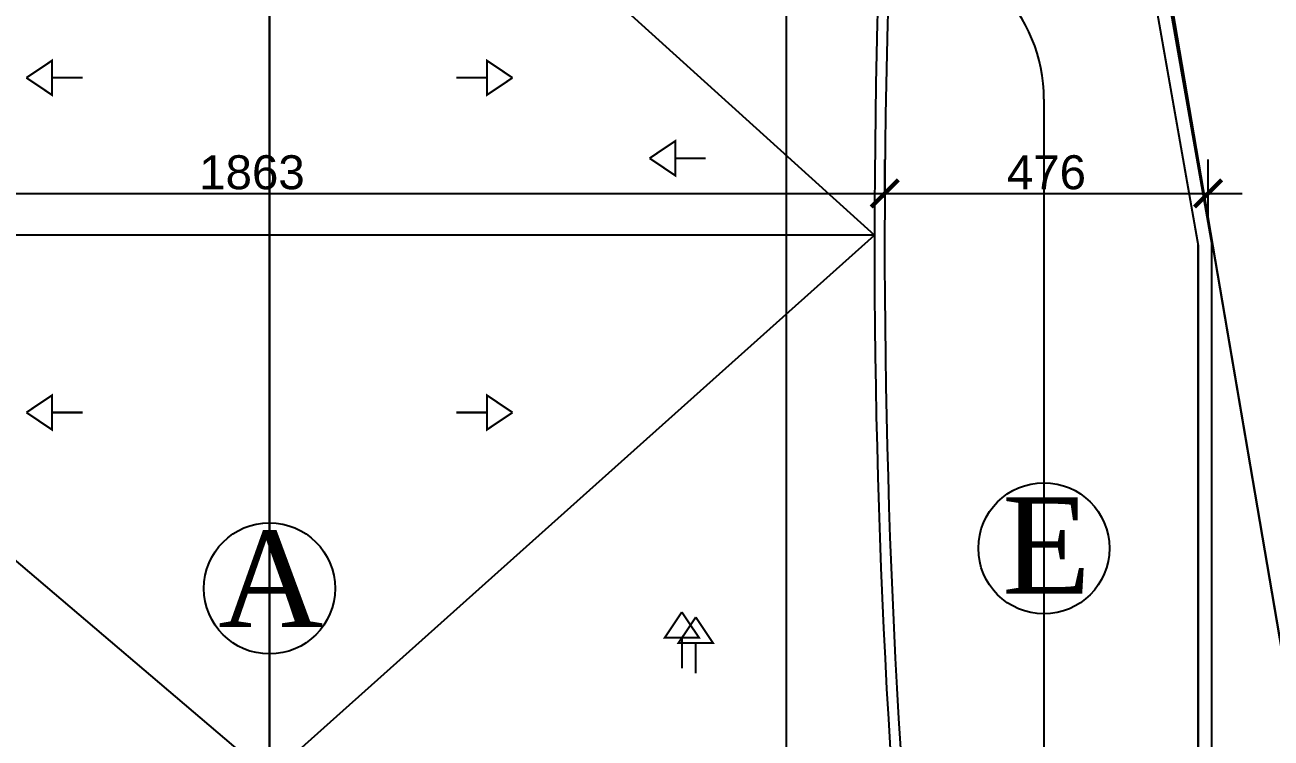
# Model space of a CAD drawing. Extents: x 250879 to 348495, y -51522 to -9360.
# Drawn here: x 263966 to 265801, y -22433 to -21383 of the extents above; entities that cross this region are included whole.
import ezdxf

# ---------------------------------------------------------------- set-up
doc = ezdxf.new("R2010")
doc.units = 0
doc.layers.get('0').update_dxf_attribs({"linetype": 'CONTINUOUS'})
doc.layers.get('DEFPOINTS').update_dxf_attribs({"color": 9, "linetype": 'CONTINUOUS'})
for name, color, linetype in [('AXIS', 1, 'CONTINUOUS'), ('FURNITURE', 4, 'CONTINUOUS'), ('TEXT', 3, 'CONTINUOUS'), ('WALL', 7, 'CONTINUOUS')]:
    doc.layers.add(name, color=color, linetype=linetype)
doc.styles.add('STYLE1', font='sanss___.ttf', dxfattribs={"height": 50})
doc.styles.add('style2', font='romantic.ttf', dxfattribs={"height": 50})
doc.dimstyles.new('style1', dxfattribs={"dimtxt": 50, "dimasz": 40, "dimexe": 50, "dimexo": 3, "dimgap": 5, "dimtad": 1, "dimdec": 0, "dimdsep": 46, "dimtxsty": 'STYLE1', "dimblk1": 'ARCHTICK', "dimblk2": 'ARCHTICK', "dimsah": 1, "dimcen": 2.5, "dimdle": 50, "dimclrd": 3, "dimclre": 3, "dimclrt": 3, "dimadec": 0, "dimazin": 0, "dimtfac": 1, "dimtdec": 0, "dimtmove": 2, "dimatfit": 2, "dimldrblk": 'ARCHTICK', "dimfxl": 1, "dimtolj": 1, "dimtzin": 0, "dimarcsym": 0})

# ---------------------------------------------------------------- blocks, each defined once
blk = doc.blocks.new('_ARCHTICK')
at = {"color": 0, "linetype": 'ByBlock', "const_width": 0.15}
blk.add_lwpolyline([(-0.5, -0.5), (0.5, 0.5)], dxfattribs=at)
blk = doc.blocks.new('*D1117')
at = {"layer": 'DEFPOINTS', "color": 0, "transparency": 16777216}
for p in [(265631, -20024), (265497.6, -20046.8), (266031.7, -23177.3)]:
    blk.add_point(p, dxfattribs=at)
at = {"layer": 'WALL', "color": 3, "lineweight": -2, "transparency": 16777216}
for p, q in [((266173.5, -23203.9), (265622.6, -19974.7)), ((265500.6, -20046.3), (265680.3, -20015.6)), ((266034.6, -23176.8), (266214.4, -23146.2))]:
    blk.add_line(p, q, dxfattribs=at)
at = {"layer": 'WALL', "color": 3, "lineweight": -2, "transparency": 16777216, "xscale": 40, "yscale": 40, "zscale": 40}
for p, rotation in [((265631, -20024), 99.68081920431923), ((266165.1, -23154.6), 279.6808192043192)]:
    blk.add_blockref('_ARCHTICK', p, dxfattribs=dict(at, rotation=rotation))
at = {"layer": 'WALL', "color": 3, "transparency": 16777216, "insert": (265928.4, -21584.1), "char_height": 50, "attachment_point": 5, "rotation": 279.6808, "style": 'STYLE1'}
blk.add_mtext('\\A1;3176', dxfattribs=at)
blk = doc.blocks.new('*D1358')
at = {"layer": 'DEFPOINTS', "color": 0, "transparency": 16777216}
for p in [(263369.1, -21631.4), (265232.5, -21631.4), (265232.5, -21640.8)]:
    blk.add_point(p, dxfattribs=at)
at = {"layer": 'WALL', "color": 3, "lineweight": -2, "transparency": 16777216}
for p, q in [((263369.1, -21628.4), (263369.1, -21581.4)), ((265232.5, -21637.8), (265232.5, -21581.4)), ((263319.1, -21631.4), (265282.5, -21631.4))]:
    blk.add_line(p, q, dxfattribs=at)
at = {"layer": 'WALL', "color": 3, "lineweight": -2, "transparency": 16777216, "xscale": 40, "yscale": 40, "zscale": 40, "rotation": 180}
blk.add_blockref('_ARCHTICK', (263369.1, -21631.4), dxfattribs=at)
at = {"layer": 'WALL', "color": 3, "lineweight": -2, "transparency": 16777216, "xscale": 40, "yscale": 40, "zscale": 40}
blk.add_blockref('_ARCHTICK', (265232.5, -21631.4), dxfattribs=at)
at = {"layer": 'WALL', "color": 3, "transparency": 16777216, "insert": (264300.8, -21600.6), "char_height": 50, "attachment_point": 5, "style": 'STYLE1'}
blk.add_mtext('\\A1;1863', dxfattribs=at)
blk = doc.blocks.new('*D1359')
at = {"layer": 'DEFPOINTS', "color": 0, "transparency": 16777216}
for p in [(265708.6, -21631.4), (265232.5, -21640.8), (265708.6, -21668.7)]:
    blk.add_point(p, dxfattribs=at)
at = {"layer": 'WALL', "color": 3, "lineweight": -2, "transparency": 16777216}
for p, q in [((265232.5, -21637.8), (265232.5, -21581.4)), ((265708.6, -21665.7), (265708.6, -21581.4)), ((265182.5, -21631.4), (265758.6, -21631.4))]:
    blk.add_line(p, q, dxfattribs=at)
at = {"layer": 'WALL', "color": 3, "lineweight": -2, "transparency": 16777216, "xscale": 40, "yscale": 40, "zscale": 40, "rotation": 180}
blk.add_blockref('_ARCHTICK', (265232.5, -21631.4), dxfattribs=at)
at = {"layer": 'WALL', "color": 3, "lineweight": -2, "transparency": 16777216, "xscale": 40, "yscale": 40, "zscale": 40}
blk.add_blockref('_ARCHTICK', (265708.6, -21631.4), dxfattribs=at)
at = {"layer": 'WALL', "color": 3, "transparency": 16777216, "insert": (265470.6, -21600.6), "char_height": 50, "attachment_point": 5, "style": 'STYLE1'}
blk.add_mtext('\\A1;476', dxfattribs=at)

msp = doc.modelspace()

# ---------------------------------------------------------------- linework, layer by layer
at = {"layer": 'AXIS'}
for p, q in [((264326.5573, -23521.4071), (264326.5573, -19618.40258)), ((265087.19364, -19874.39208), (265087.19364, -23524.12587)), ((264326.5573, -23542.33113), (264326.5573, -20072.36703))]:
    msp.add_line(p, q, dxfattribs=at)
for centre in [(265466.92346, -22153.66954), (264326.5573, -22212.62977)]:
    msp.add_circle(centre, 96.5115, dxfattribs=at)
at = {"layer": 'FURNITURE'}
for p, q in [((264326.5573, -20177.66838), (264326.5573, -23282.22058)), ((264326.5573, -20887.16003), (265217.3688, -21692.91526)), ((264326.5573, -22489.17112), (263389.48983, -21692.83296)), ((264326.5573, -22489.17112), (265217.3688, -21692.91526)), ((264326.5573, -22057.83296), (264326.5573, -23282.22058))]:
    msp.add_line(p, q, dxfattribs=at)
at = {"layer": 'WALL', "linetype": 'Continuous'}
for p, q in [((265433.81694, -20057.66838), (265967.85502, -23188.22974)), ((265433.81694, -20057.66838), (265967.85502, -23188.22974)), ((265217.3688, -21692.91526), (263381.5875, -21692.91526))]:
    msp.add_line(p, q, dxfattribs=at)
at = {"layer": 'WALL', "color": 6, "linetype": 'Continuous'}
msp.add_line((265466.92346, -21492.83296), (265466.92346, -22708.1048), dxfattribs=at)
at = {"layer": 'WALL', "linetype": 'Continuous', "const_width": 3}
for points in [[(263118.81694, -23768.66838), (263118.81694, -20057.66838), (265433.81694, -20057.66838), (265967.85502, -23188.22974), (265035.81694, -23768.66838), (263115.81694, -23768.66838)], [(265433.81694, -20057.66838), (265967.85502, -23188.22974)], [(263968.65444, -21461.22025), (264006.39783, -21435.88674), (264006.39783, -21461.22025)], [(264684.46015, -21461.22025), (264646.71676, -21435.88674), (264646.71676, -21461.22025)], [(263968.65444, -21461.22025), (264006.39783, -21486.55376), (264006.39783, -21461.22025)], [(264051.28803, -21461.22025), (264006.39783, -21461.22025)], [(264051.28803, -21461.22025), (264006.39783, -21461.22025)], [(264601.82656, -21461.22025), (264646.71676, -21461.22025)], [(264601.82656, -21461.22025), (264646.71676, -21461.22025)], [(264684.46015, -21461.22025), (264646.71676, -21486.55376), (264646.71676, -21461.22025)], [(264886.26192, -21579.654), (264924.00532, -21554.32049), (264924.00532, -21579.654)], [(264886.26192, -21579.654), (264924.00532, -21604.98751), (264924.00532, -21579.654)], [(264968.89551, -21579.654), (264924.00532, -21579.654)], [(264968.89551, -21579.654), (264924.00532, -21579.654)], [(263968.65444, -21953.77969), (264006.39783, -21928.44617), (264006.39783, -21953.77969)], [(264684.46015, -21953.77969), (264646.71676, -21928.44617), (264646.71676, -21953.77969)], [(263968.65444, -21953.77969), (264006.39783, -21979.1132), (264006.39783, -21953.77969)], [(264051.28803, -21953.77969), (264006.39783, -21953.77969)], [(264051.28803, -21953.77969), (264006.39783, -21953.77969)], [(264601.82656, -21953.77969), (264646.71676, -21953.77969)], [(264601.82656, -21953.77969), (264646.71676, -21953.77969)], [(264684.46015, -21953.77969), (264646.71676, -21979.1132), (264646.71676, -21953.77969)], [(264933.78278, -22247.6013), (264908.44927, -22285.34469), (264933.78278, -22285.34469)], [(264933.78278, -22247.6013), (264908.44927, -22285.34469), (264933.78278, -22285.34469)], [(264954.25727, -22255.08957), (264928.92376, -22292.83296), (264954.25727, -22292.83296)], [(264954.25727, -22255.08957), (264928.92376, -22292.83296), (264954.25727, -22292.83296)], [(264933.78278, -22247.6013), (264959.1163, -22285.34469), (264933.78278, -22285.34469)], [(264933.78278, -22247.6013), (264959.1163, -22285.34469), (264933.78278, -22285.34469)], [(264954.25727, -22255.08957), (264979.59078, -22292.83296), (264954.25727, -22292.83296)], [(264954.25727, -22255.08957), (264979.59078, -22292.83296), (264954.25727, -22292.83296)], [(264933.78278, -22330.23489), (264933.78278, -22285.34469)], [(264933.78278, -22330.23489), (264933.78278, -22285.34469)], [(264933.78278, -22330.23489), (264933.78278, -22285.34469)], [(264933.78278, -22330.23489), (264933.78278, -22285.34469)], [(264954.25727, -22337.72316), (264954.25727, -22292.83296)], [(264954.25727, -22337.72316), (264954.25727, -22292.83296)], [(264954.25727, -22337.72316), (264954.25727, -22292.83296)], [(264954.25727, -22337.72316), (264954.25727, -22292.83296)]]:
    msp.add_lwpolyline(points, dxfattribs=at)
at = {"layer": 'WALL', "color": 6, "linetype": 'Continuous', "const_width": 3}
for points in [[(265714.04941, -22413.65509), (265714.04941, -22773.90197), (265714.04941, -21705.30039), (265639.15933, -21280.38684, 0.3639919777), (265422.49869, -21098.5728), (265214.04941, -21098.5728)], [(265694.04941, -22773.90197), (265694.04941, -21707.04939), (265619.46291, -21283.85829, 0.3639919777), (265422.49869, -21118.5728), (265214.04941, -21118.5728)]]:
    msp.add_lwpolyline(points, format="xyb", dxfattribs=at)
at = {"layer": 'WALL', "linetype": 'Continuous'}
for radius in [12071.32525, 12056.32525]:
    msp.add_arc((277288.69084, -21701.71487), radius, 173.192678593, 186.723097422, dxfattribs=at)
at = {"layer": 'WALL', "color": 6, "linetype": 'Continuous'}
msp.add_arc((265232.80223, -21492.83296), 234.12123, 0, 87.98545288, dxfattribs=at)

# ---------------------------------------------------------------- texts
at = {"layer": 'TEXT', "char_height": 141.75, "width": 541.036665, "attachment_point": 1, "style": 'style2'}
for s, insert in [('E', (265405.24339, -22078.4972)), ('A', (264251.26958, -22127.85783))]:
    msp.add_mtext(s, dxfattribs=dict(at, insert=insert))

# ---------------------------------------------------------------- dimensions: what is measured, and where the dimension line sits
at = {"layer": 'WALL'}
dim = msp.add_aligned_dim(p1=(266031.65022, -23177.347), p2=(265497.61214, -20046.78564), distance=-135.35859, dimstyle='style1', dxfattribs=at)
dim.commit()
dim.dimension.update_dxf_attribs({"geometry": '*D1117', "text_midpoint": (265928.41256, -21584.12709)})
for base, p1, p2, picture, middle in [((265232.51936, -21631.37194), (263369.08983, -21631.37194), (265232.51936, -21640.82381), '*D1358', (264300.8046, -21600.58319)), ((265708.63698, -21631.37194), (265232.51936, -21640.82381), (265708.63698, -21668.67898), '*D1359', (265470.57817, -21600.58319))]:
    dim = msp.add_linear_dim(base=base, p1=p1, p2=p2, dimstyle='style1', dxfattribs=at)
    dim.commit()
    dim.dimension.update_dxf_attribs({"geometry": picture, "text_midpoint": middle})

doc.saveas('drawing.dxf')
